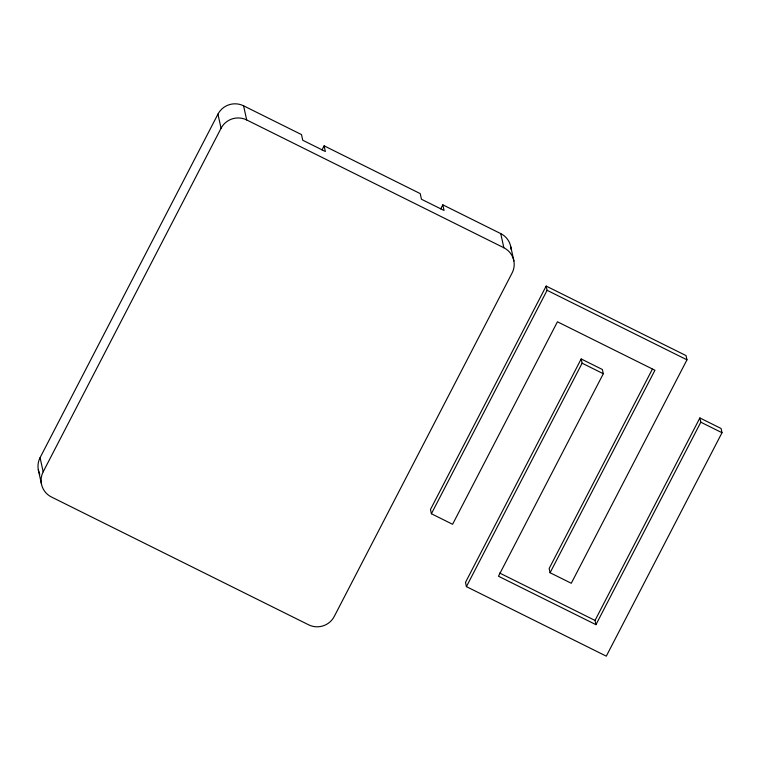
<?xml version="1.0" encoding="UTF-8"?>
<svg xmlns="http://www.w3.org/2000/svg" width="760" height="760" viewBox="0 0 760 760"><rect width="100%" height="100%" fill="white"/><g stroke="black" fill="none" stroke-linecap="round" stroke-linejoin="round"><path stroke-width="1.14" d="M39.814 474.269A19.057 18.744 -12.4 0 1 40.071 457.681L217.949 114.142A19.057 18.744 -12.4 0 1 243.58 105.811L301.511 134.605L302.755 140.258L325.365 151.496L324.121 145.834L420.204 193.591L421.448 199.243L444.058 210.482L442.814 204.82L500.745 233.614A19.057 18.744 -12.4 0 1 511.09 249.29M500.745 233.614L503.851 247.751A19.057 18.744 -12.4 0 1 512.126 272.935L334.248 616.474A19.057 18.744 -12.4 0 1 308.617 624.806L51.452 497.002A19.057 18.744 -12.4 0 1 43.178 471.817L221.055 128.279L217.949 114.142M322.022 149.9L324.121 145.834M440.705 208.886L442.814 204.82M546.164 286.073L430.464 509.514L431.395 513.75L452.589 524.286L557.441 321.793L654.939 370.243L550.088 572.736L571.283 583.271L686.973 359.831L686.042 355.594L546.164 286.073L547.096 290.31L431.395 513.75M581.181 358.957L465.49 582.397L466.421 586.635L606.299 656.156L722 432.715L721.069 428.478L699.875 417.943L595.023 620.436L595.954 624.672L498.465 576.222L603.307 373.73L602.376 369.493L581.181 358.957L582.112 363.195L466.421 586.635M652.375 369.151L549.157 568.499L550.088 572.736M595.954 624.672L700.806 422.19L699.875 417.943M221.055 128.279A19.057 18.744 -12.4 0 1 246.686 119.947L503.851 247.751M547.096 290.31L686.973 359.831M582.112 363.195L603.307 373.73M700.806 422.19L722 432.715M499.653 573.04L595.023 620.436M510.796 246.858L513.912 260.993M243.58 105.811L246.686 119.947M40.071 457.681L43.178 471.817M38.285 469.623L41.401 483.759"/></g></svg>
